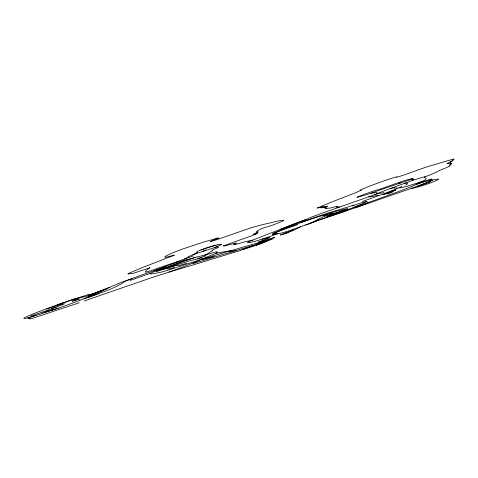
<?xml version="1.0" encoding="UTF-8"?>
<svg xmlns="http://www.w3.org/2000/svg" width="478" height="478" viewBox="0 0 478 478"><rect width="100%" height="100%" fill="white"/><g stroke="black" fill="none" stroke-linecap="round" stroke-linejoin="round"><path stroke-width="0.72" d="M361.165 190.142L361.075 190.19A39.662 1.936 -19.4 0 1 358.572 191.308A6.614 0.323 -19.4 0 0 357.735 191.792A12.978 0.633 -19.4 0 1 352.071 194.086A27.449 1.338 -19.4 0 0 345.749 196.572A17.357 0.848 -19.4 0 1 339.039 199.129A117.63 5.748 -19.4 0 0 326.45 204.172A38.79 1.894 -19.4 0 0 321.784 206.161A79.306 3.872 -19.4 0 1 317.093 208.026A12.338 0.603 -19.4 0 0 319.406 207.56A6.561 0.323 -19.4 0 1 319.686 207.595A11.317 0.556 -19.4 0 0 322.608 206.711L322.668 206.807A31.207 1.524 -19.4 0 1 320.385 207.816M328.249 215.787A11.866 0.58 -19.4 0 0 335.407 213.403L337.062 212.483A79.037 3.86 -19.4 0 0 347.572 208.91M64.763 303.739L59.194 305.908A7.14 0.347 -19.4 0 1 51.469 308.579M300.65 226.697L293.504 230.402A11.627 0.568 -19.4 0 1 283.992 233.933L280.293 235.021L288.437 232.135L283.992 233.933M347.805 209.663L343.019 211.485A20.429 0.998 -19.4 0 0 336.028 213.929A8.341 0.406 -19.4 0 0 333.112 215.028A8.795 0.43 -19.4 0 1 325.554 217.568A86.972 4.248 -19.4 0 0 327.424 217.257M320.726 207.679L320.881 207.691A29.851 1.458 -19.4 0 1 325.082 206.394L324.837 206.675A10.803 0.526 -19.4 0 1 321.993 207.852L322.811 207.637A28.525 1.392 -19.4 0 1 327.573 206.066L326.934 206.532A6.788 0.329 -19.4 0 0 324.676 207.649A28.142 1.374 -19.4 0 0 326.355 207.524A41.293 2.02 -19.4 0 1 325.285 208.539A7.301 0.358 -19.4 0 0 325.859 208.581A79.479 3.884 -19.4 0 1 329.282 208.127A17.59 0.86 -19.4 0 0 333.082 207.309A29.505 1.44 -19.4 0 1 336.924 206.448A16.867 0.825 -19.4 0 1 336.171 207.165L337.85 206.747A20.267 0.992 -19.4 0 0 338.603 206.92A30.305 1.482 -19.4 0 1 339.237 207.195A114.732 5.605 -19.4 0 1 358.972 200.246A26.26 1.285 -19.4 0 0 377.19 193.584A84.558 4.129 -19.4 0 1 412.191 180.565A23.213 1.135 -19.4 0 1 424.906 176.776A9.333 0.454 -19.4 0 0 432.937 173.639A14.352 0.699 -19.4 0 1 433.958 173.12A36.698 1.792 -19.4 0 1 436.755 171.949A91.991 4.493 -19.4 0 0 438.386 171.01A10.576 0.514 -19.4 0 1 441.128 169.774A41.467 2.026 -19.4 0 0 448.472 166.78A14.256 0.699 -19.4 0 1 449.553 166.111A20.793 1.016 -19.4 0 0 449.338 165.752A28.244 1.38 -19.4 0 1 450.969 164.707A19.879 0.974 -19.4 0 0 450.067 164.701A16.587 0.813 -19.4 0 1 451.202 163.805A14.525 0.711 -19.4 0 0 451.668 163.362A11.526 0.562 -19.4 0 1 450.718 163.231A8.007 0.388 -19.4 0 0 451.053 162.914A179.632 8.777 -19.4 0 0 447.85 163.607A12.087 0.592 -19.4 0 1 447.545 163.309A27.634 1.35 -19.4 0 1 452.098 161.325A8.03 0.394 -19.4 0 1 450.115 161.743A44.92 2.193 -19.4 0 1 453.12 160.351A7.797 0.382 -19.4 0 1 452.481 160.375A240.542 11.753 -19.4 0 0 454.1 158.977A39.447 1.93 -19.4 0 1 450.3 159.945A85.819 4.194 -19.4 0 0 433.17 165.107A98.384 4.804 -19.4 0 1 430.086 165.95A15.26 0.747 -19.4 0 0 427.29 166.75A10.528 0.514 -19.4 0 0 423.018 168.202A20.584 1.004 -19.4 0 0 417.79 170.037A209.155 10.217 -19.4 0 0 408.576 173.359A13.993 0.681 -19.4 0 1 402.613 175.45A10.462 0.514 -19.4 0 1 398.096 176.836A7.768 0.376 -19.4 0 1 396.525 177.207A10.361 0.508 -19.4 0 0 394.822 177.332A24.934 1.219 -19.4 0 0 383.816 180.941A69.143 3.376 -19.4 0 0 372.057 185.189A20.697 1.01 -19.4 0 0 365.317 187.794A10.827 0.526 -19.4 0 1 364.63 188.224A7.397 0.358 -19.4 0 0 362.228 189.163A39.65 1.936 -19.4 0 1 360.436 190.202L360.119 190.358L361.183 190.113M47.244 308.549L46.462 308.955L47.686 308.71A43.349 2.115 -19.4 0 0 54.02 306.589A10.606 0.52 -19.4 0 1 58.949 305.024A57.557 2.814 -19.4 0 1 62.941 303.912M398.329 183.743L400.337 182.829L399.829 182.907M275.908 233.449A11.723 0.574 -19.4 0 1 273.35 234.214A59.774 2.922 -19.4 0 1 273.703 232.977A12.016 0.586 -19.4 0 1 276.702 231.836L284.398 228.783A150.134 7.331 -19.4 0 0 290.475 226.458A20.219 0.986 -19.4 0 1 292.799 225.538A59.332 2.898 -19.4 0 1 301.062 222.533A43.313 2.115 -19.4 0 1 317.249 217.114A20.333 0.992 -19.4 0 1 323.313 215.381A6.656 0.323 -19.4 0 1 324.801 215.07A7.893 0.388 -19.4 0 0 325.799 214.867L326.092 214.849A11.526 0.562 -19.4 0 0 326.086 215.064A7.176 0.353 -19.4 0 0 324.986 215.524A18.254 0.89 -19.4 0 0 324.395 216.044A19.293 0.944 -19.4 0 1 325.942 215.68A328.637 16.055 -19.4 0 0 327.209 215.799A34.894 1.703 -19.4 0 1 328.243 215.715A7.642 0.37 -19.4 0 1 327.998 215.954A26.374 1.291 -19.4 0 0 328.01 216.205L327.771 216.379A10.57 0.514 -19.4 0 0 326.492 217.12A7.612 0.37 -19.4 0 1 322.877 218.643A13.999 0.681 -19.4 0 1 313.532 222.091L309.654 223.429M156.36 271.635L160.333 270.333A9.249 0.454 -19.4 0 0 164.39 269.042A31.01 1.518 -19.4 0 1 167.909 268.26A42.512 2.079 -19.4 0 0 167.479 268.935A82.449 4.027 -19.4 0 1 168.901 268.911A7.14 0.347 -19.4 0 0 170.562 268.57A18.337 0.896 -19.4 0 1 174.5 267.483M231.334 250.574A869.637 42.482 -19.4 0 0 215.554 253.424A39.501 1.93 -19.4 0 1 200.635 259.446A8.598 0.418 -19.4 0 1 192.867 262.135A18.11 0.884 -19.4 0 1 188.469 263.492A7.929 0.388 -19.4 0 0 185.195 264.567A37.2 1.816 -19.4 0 1 167.312 270.327A11.723 0.574 -19.4 0 0 164.133 271.325A14.107 0.687 -19.4 0 1 160.895 272.197A197.205 9.632 -19.4 0 1 151.424 273.852A34.231 1.673 -19.4 0 1 150.827 273.267A13.097 0.639 -19.4 0 1 153.372 271.994A32.181 1.571 -19.4 0 1 174.01 265.2A157.752 7.708 -19.4 0 0 154.681 270.662L154.018 270.835A22.693 1.111 -19.4 0 0 145.198 273.751A16.449 0.807 -19.4 0 0 131.629 278.758A24.731 1.207 -19.4 0 0 125.206 281.285A44.46 2.175 -19.4 0 0 123.539 282.307A62.271 3.041 -19.4 0 1 120.552 284.261A274.545 13.414 -19.4 0 1 115.849 286.728A35.067 1.715 -19.4 0 1 105.871 290.977A26.935 1.315 -19.4 0 1 95.827 294.717A50.011 2.444 -19.4 0 1 89.201 297.095L83.871 298.798A31.309 1.53 -19.4 0 1 59.887 307.599A42.357 2.067 -19.4 0 1 38.563 314.608A37.983 1.858 -19.4 0 1 28.387 317.727A19.765 0.968 -19.4 0 0 24.635 318.593A59.899 2.928 -19.4 0 1 23.9 318.282A28.985 1.416 -19.4 0 1 26.051 316.908A22.681 1.105 -19.4 0 1 30.228 315.163A50.853 2.486 -19.4 0 0 33.484 313.741A48.983 2.39 -19.4 0 1 53.357 306.332A22.657 1.105 -19.4 0 1 59.995 304.032A13.384 0.651 -19.4 0 0 65.074 302.323A25.555 1.249 -19.4 0 1 73.522 299.533A42.566 2.079 -19.4 0 0 76.558 298.654A25.454 1.243 -19.4 0 1 81.063 297.286A7.188 0.353 -19.4 0 1 82.001 297.208A9.464 0.46 -19.4 0 0 83.16 297.065A21.026 1.028 -19.4 0 0 90.736 294.878A13.229 0.645 -19.4 0 1 88.657 295.852A11.287 0.55 -19.4 0 0 88.269 296.336A11.586 0.568 -19.4 0 0 90.258 295.888A43.743 2.139 -19.4 0 1 87.677 297.244M258.12 243.422A38.383 1.876 -19.4 0 0 267.728 240.392L272.484 238.821L262.261 243.254L256.035 245.304A34.978 1.709 -19.4 0 1 242.316 249.713M215.554 253.424A19.317 0.944 -19.4 0 0 217.12 252.336A12.846 0.627 -19.4 0 1 216.683 252.223A19.353 0.944 -19.4 0 0 215.028 252.115A27.479 1.344 -19.4 0 0 207.834 254.266A25.591 1.249 -19.4 0 1 204.602 255.133L195.753 257.26A32.217 1.571 -19.4 0 1 189.216 259.142A56.374 2.754 -19.4 0 1 183.911 260.379A8.293 0.406 -19.4 0 0 182.572 260.683L180.379 261.352A7.875 0.382 -19.4 0 1 178.838 261.753A24.509 1.195 -19.4 0 0 175.217 262.912A10.886 0.532 -19.4 0 0 170.789 264.543L166.069 266.288A24.766 1.207 -19.4 0 0 155.798 270.04L154.018 270.835M57.067 305.03L58.035 304.444A15.726 0.771 -19.4 0 1 64.189 302.496M341.37 211.031L341.836 211.312M332.682 213.815L333.214 214.168M400.791 187.239A21.092 1.028 -19.4 0 0 387.67 192.353A10.719 0.526 -19.4 0 1 378.486 195.657A30.921 1.512 -19.4 0 1 362.342 201.495M378.486 195.657A45.38 2.217 -19.4 0 0 373.916 196.117A72.309 3.531 -19.4 0 1 368.568 196.84M80.262 297.525A83.919 4.099 -19.4 0 0 72.1 299.545A61.172 2.988 -19.4 0 0 60.365 303.912M109.408 287.451A41.711 2.037 -19.4 0 0 99.125 291.365A21.863 1.07 -19.4 0 1 89.398 294.92A20.136 0.986 -19.4 0 1 89.392 295.207M89.398 294.92A28.363 1.386 -19.4 0 0 88.394 294.538A35.055 1.715 -19.4 0 0 73.935 299.413M80.137 299.049A13.175 0.645 -19.4 0 0 78.075 299.557L75.912 300.166A12.368 0.603 -19.4 0 1 72.71 301.2L72.244 301.277L73.015 300.913A22.036 1.076 -19.4 0 0 77.747 298.977A26.672 1.303 -19.4 0 0 75.936 299.132M56.279 307.24A19.437 0.95 -19.4 0 1 47.089 310.401A20.219 0.986 -19.4 0 1 48.296 310.258A18.505 0.902 -19.4 0 0 41.52 312.349L41.939 312.397A33.251 1.625 -19.4 0 0 30.843 315.922M58.179 308.113A12.99 0.633 -19.4 0 1 50.788 310.455L52.562 309.768A10.438 0.508 -19.4 0 1 46.408 311.716A28.465 1.392 -19.4 0 0 48.541 310.802A8.078 0.394 -19.4 0 1 43.647 312.451M29.349 317.452A9.536 0.466 -19.4 0 1 36.017 315.241M28.387 317.727A61.471 3.005 -19.4 0 0 30.12 318.456A57.497 2.808 -19.4 0 0 30.078 319.023A55.185 2.695 -19.4 0 0 46.061 313.825A162.311 7.929 -19.4 0 1 66.556 306.972A27.049 1.32 -19.4 0 0 79.288 302.705M83.871 298.798A41.61 2.031 -19.4 0 0 96.604 292.871A11.771 0.574 -19.4 0 0 95.552 292.865A45.739 2.235 -19.4 0 0 88.221 295.661M92.577 293.988A11.783 0.574 -19.4 0 1 93.198 294.209M106.666 288.778A48.254 2.354 -19.4 0 0 95.552 292.865A11.006 0.538 -19.4 0 1 103.648 290.409A84.164 4.111 -19.4 0 1 109.038 287.625A62.72 3.065 -19.4 0 1 121.161 282.462A27.581 1.344 -19.4 0 1 131.629 278.758M103.648 290.409A14.065 0.687 -19.4 0 0 100.272 291.944A138.136 6.746 -19.4 0 1 97.757 293.564A19.652 0.962 -19.4 0 1 89.201 297.095M130.082 280.496A38.15 1.864 -19.4 0 1 150.976 273.141M84.158 301.021A521.851 25.489 -19.4 0 1 147.224 279.212A36.119 1.763 -19.4 0 1 157.943 275.597A33.179 1.619 -19.4 0 0 169.009 272.101A163.297 7.977 -19.4 0 1 184.299 267.531A87.474 4.272 -19.4 0 1 190.477 265.732A30.676 1.5 -19.4 0 1 198.011 263.444A315.289 15.404 -19.4 0 1 222.814 255.838A100.374 4.905 -19.4 0 1 234.812 252.157A21.42 1.046 -19.4 0 1 237.399 251.536A37.911 1.852 -19.4 0 0 258.06 243.445A14.896 0.729 -19.4 0 0 260.791 241.999A27.413 1.338 -19.4 0 1 253.31 244.228A74.849 3.657 -19.4 0 1 244.383 246.714A182.608 8.921 -19.4 0 1 223.853 252.701A55.119 2.695 -19.4 0 0 213.29 255.832A53.542 2.617 -19.4 0 1 201.268 259.506M169.009 272.101A37.666 1.84 -19.4 0 0 189.539 264.376A35.223 1.721 -19.4 0 0 203.562 258.329M267.728 240.392A42.405 2.073 -19.4 0 1 256.035 245.304M193.004 263.623A13.36 0.651 -19.4 0 1 200.025 261.532A9.883 0.484 -19.4 0 0 205.773 259.727A32.659 1.595 -19.4 0 1 212.256 257.63A6.196 0.305 -19.4 0 1 214.258 257.05A29.248 1.428 -19.4 0 0 220.926 255.085A34.195 1.673 -19.4 0 1 225.724 253.675A37.003 1.81 -19.4 0 0 236.855 250.317A83.859 4.099 -19.4 0 1 253.143 245.507M236.855 250.317A159.174 7.773 -19.4 0 1 227.892 251.559M214.264 256.537A219.055 10.701 -19.4 0 0 207.643 258.15A46.031 2.247 -19.4 0 0 202.863 259.44M165.334 266.808A8.532 0.418 -19.4 0 1 165.484 266.497M170.987 264.704A8.192 0.4 -19.4 0 1 170.622 264.597M186.587 263.33A51.021 2.492 -19.4 0 1 179.011 265.493A215.548 10.528 -19.4 0 0 175.396 265.738A44.03 2.151 -19.4 0 0 170.562 267.065A14.728 0.717 -19.4 0 0 166.732 268.319M202.003 257.785A230.641 11.269 -19.4 0 0 190.148 260.737A71.252 3.483 -19.4 0 0 172.116 266.383A17.16 0.837 -19.4 0 0 161.654 269.694M197.42 258.514A75.524 3.687 -19.4 0 1 206.209 255.73M154.681 270.662A22.568 1.105 -19.4 0 1 163.285 267.788M204.602 255.133A41.532 2.031 -19.4 0 0 209.286 252.498L211.384 251.297A14.585 0.711 -19.4 0 0 212.286 250.556A29.827 1.458 -19.4 0 1 212.208 250.191A25.406 1.243 -19.4 0 1 217.311 247.945A23.237 1.135 -19.4 0 0 218.589 247.204A46.653 2.276 -19.4 0 0 216.307 247.156A34.273 1.673 -19.4 0 0 190.656 255.646A24.587 1.201 -19.4 0 0 188.027 256.961A17.782 0.866 -19.4 0 1 188.009 257.212A23.757 1.159 -19.4 0 1 184.251 259.112M175.217 262.912A10.683 0.52 -19.4 0 1 176.717 261.908A15.684 0.765 -19.4 0 1 183.062 259.548A17.853 0.872 -19.4 0 1 186.683 258.24A36.065 1.763 -19.4 0 0 193.261 255.844M171.512 265.893A27.873 1.362 -19.4 0 1 195.627 257.295M169.69 266.389A21.044 1.028 -19.4 0 1 189.294 259.124M176.717 261.908A81.415 3.979 -19.4 0 0 162.15 266.748A68.874 3.364 -19.4 0 1 149.692 271.068L145.605 272.233A387.305 18.917 -19.4 0 1 146.226 270.542A434.49 21.223 -19.4 0 1 150.026 267.692A51.863 2.533 -19.4 0 1 133.248 273.285A15.009 0.735 -19.4 0 1 132.406 273.38A508.018 24.814 -19.4 0 0 128.588 273.918A13.916 0.681 -19.4 0 1 129.831 272.884A80.752 3.943 -19.4 0 1 138.59 269.15A143.956 7.033 -19.4 0 1 148.479 265.176A131.599 6.429 -19.4 0 1 161.14 260.373A76.265 3.728 -19.4 0 1 166.708 258.09A49.539 2.42 -19.4 0 1 174.117 255.342L174.416 255.133A54.45 2.659 -19.4 0 0 167.103 257.027L166.398 257.176A51.301 2.504 -19.4 0 1 173.138 252.623A30.222 1.476 -19.4 0 1 183.474 248.721L192.676 245.74A7.505 0.364 -19.4 0 1 198.256 243.828A25.991 1.273 -19.4 0 0 203.55 242.113A6.507 0.317 -19.4 0 1 207.297 241.014A22.902 1.117 -19.4 0 0 212.34 239.603A13.94 0.681 -19.4 0 1 217.514 238.08A52.293 2.557 -19.4 0 1 218.649 238.026L217.167 238.647A12.207 0.598 -19.4 0 0 210.463 241.545A10.163 0.496 -19.4 0 0 212.483 241.049A49.18 2.402 -19.4 0 0 234.901 233.395A48.153 2.354 -19.4 0 1 250.466 228A49.826 2.432 -19.4 0 1 260.863 225.126A99.334 4.852 -19.4 0 1 270.751 222.82A87.074 4.254 -19.4 0 1 277.312 221.111A233.939 11.43 -19.4 0 1 283.317 220.28A17.865 0.872 -19.4 0 1 282.11 221.338A27.485 1.344 -19.4 0 1 272.161 225.305L267.531 226.775A12.111 0.592 -19.4 0 0 262.398 228.376A33.478 1.637 -19.4 0 0 258.18 230.348A120.617 5.891 -19.4 0 0 256.441 232.093A16.832 0.825 -19.4 0 0 258.084 231.854A6.501 0.317 -19.4 0 1 257.696 232.23A129.329 6.316 -19.4 0 1 253.322 234.345L254.774 234.053A21.737 1.064 -19.4 0 1 257.397 233.467A10.576 0.514 -19.4 0 1 249.803 236.461A199.224 9.733 -19.4 0 1 223.226 245.895A26.206 1.279 -19.4 0 0 227.982 245.065A231.699 11.317 -19.4 0 1 236.102 243.075A12.01 0.586 -19.4 0 1 234.871 243.977A13.533 0.663 -19.4 0 0 234.782 244.611A42.978 2.097 -19.4 0 0 243.117 242.31A24.175 1.183 -19.4 0 1 248.65 240.984A23.673 1.159 -19.4 0 0 252.731 240.105A225.951 11.036 -19.4 0 1 280.52 229.285A166.051 8.114 -19.4 0 1 296.904 222.814A19.126 0.932 -19.4 0 1 305.902 219.587M202.314 251.601A14.716 0.717 -19.4 0 1 205.91 249.845M200.921 249.958A27.3 1.332 -19.4 0 1 216.158 245.089M214.192 247.825A30.401 1.488 -19.4 0 1 220.776 244.885A8.401 0.412 -19.4 0 0 221.529 244.354A115.318 5.634 -19.4 0 1 220.388 244.383A45.075 2.205 -19.4 0 1 219.151 244.366A28.961 1.416 -19.4 0 0 214.73 245.489A18.176 0.89 -19.4 0 0 205.074 248.417A11.215 0.55 -19.4 0 0 198.4 250.968A44.657 2.181 -19.4 0 0 197.42 252.3A104.228 5.091 -19.4 0 0 192.771 254.899M368.215 202.57A14.394 0.705 -19.4 0 1 356.534 207.279M349.597 209.149A36.316 1.775 -19.4 0 1 345.289 210.35A80.507 3.932 -19.4 0 0 326.988 216.749M347.649 209.334A29.451 1.44 -19.4 0 1 335.407 213.403M329.814 214.789A8.933 0.436 -19.4 0 1 337.062 212.483M320.296 219.641A58.197 2.844 -19.4 0 1 338.484 213.684L345.2 211.39A8.365 0.406 -19.4 0 1 353.409 208.444A12.703 0.621 -19.4 0 0 359.623 206.347A14.071 0.687 -19.4 0 1 365.742 204.243A18.015 0.878 -19.4 0 0 373.79 201.453A44.872 2.193 -19.4 0 1 380.781 198.902A197.229 9.638 -19.4 0 0 406.228 190.119A18.086 0.884 -19.4 0 0 417.909 185.984A29.779 1.452 -19.4 0 0 432.441 180.17A19.359 0.944 -19.4 0 0 429.519 180.463A22.854 1.117 -19.4 0 0 416.033 184.49M328.081 215.709A18.176 0.89 -19.4 0 1 331.117 214.216A25.776 1.261 -19.4 0 0 332.592 213.278A24.689 1.207 -19.4 0 0 331.123 213.463A15.846 0.777 -19.4 0 1 328.697 214.09A50.071 2.444 -19.4 0 0 324.837 215.064M293.761 229.171A132.926 6.495 -19.4 0 1 290.116 231.28A7.947 0.388 -19.4 0 1 284.733 233.228M312.134 222.605A7.57 0.37 -19.4 0 1 309.541 223.728A7.606 0.37 -19.4 0 1 305.52 224.995M319.352 219.677A24.342 1.189 -19.4 0 1 313.532 222.091M297.746 224.618A20.691 1.01 -19.4 0 0 278.13 231.675A20.775 1.016 -19.4 0 0 274.025 233.354L274.916 233.192L274.599 233.413A30.532 1.494 -19.4 0 0 272.442 234.614A25.262 1.237 -19.4 0 0 276.493 233.7L276.613 233.676A25.34 1.237 -19.4 0 0 277.987 233.64A27.688 1.35 -19.4 0 0 279.905 233.324A34.237 1.673 -19.4 0 0 282.958 232.649A8.64 0.424 -19.4 0 0 285.964 231.693A13.671 0.669 -19.4 0 1 288.288 231.023A7.092 0.347 -19.4 0 0 293.815 229.153A26.977 1.32 -19.4 0 1 296.695 228.108A19.496 0.95 -19.4 0 1 301.851 226.279A8.21 0.4 -19.4 0 0 308.489 223.883A7.421 0.364 -19.4 0 0 311.799 222.509A16.27 0.795 -19.4 0 0 314.56 221.165L315.366 220.77A21.008 1.028 -19.4 0 0 317.685 219.725A7.756 0.376 -19.4 0 0 317.44 219.695L317.219 219.641A24.952 1.219 -19.4 0 1 320.003 218.416A216.098 10.558 -19.4 0 1 325.07 215.871M277.987 233.64A28.256 1.38 -19.4 0 1 254.439 241.492A54.898 2.683 -19.4 0 1 247.664 242.34M323.313 215.381A31.13 1.518 -19.4 0 1 329.683 213.337A35.868 1.751 -19.4 0 1 340.503 210.23A44.801 2.187 -19.4 0 1 347.53 208.874A137.533 6.716 -19.4 0 1 347.369 209.776A22.263 1.087 -19.4 0 0 353.075 207.679A40.158 1.96 -19.4 0 0 381.641 197.701A32.092 1.565 -19.4 0 1 392.163 193.901A34.41 1.679 -19.4 0 0 416.631 184.209A37.541 1.834 -19.4 0 1 419.23 182.704A61.949 3.023 -19.4 0 0 425.761 179.393A242.543 11.848 -19.4 0 0 424.99 177.798A101.545 4.959 -19.4 0 1 424.906 176.776M301.062 222.533A30.383 1.482 -19.4 0 1 309.947 219.127A28.644 1.398 -19.4 0 1 317.231 216.588A120.133 5.867 -19.4 0 1 328.774 212.8A153.563 7.499 -19.4 0 1 337.289 210.206A69.43 3.394 -19.4 0 0 346.909 207.315A12.428 0.609 -19.4 0 0 350.948 205.994A14.806 0.723 -19.4 0 1 353.893 205.056L352.178 205.845L353.29 205.54A46.468 2.271 -19.4 0 1 360.95 202.923L362.073 202.576A50.315 2.456 -19.4 0 1 367.062 201.405A76.08 3.716 -19.4 0 1 353.075 207.679M430.798 181.634A15.613 0.765 -19.4 0 1 417.635 186.342M429.513 181.813A12.201 0.598 -19.4 0 1 418.053 186.038M411.624 188.266A33.771 1.649 -19.4 0 0 420.234 186.301A11.586 0.568 -19.4 0 0 430.075 183.092A23.273 1.135 -19.4 0 0 438.529 179.334A55.92 2.731 -19.4 0 0 432.572 180.069M429.519 180.463A41.395 2.02 -19.4 0 0 431.532 178.933A19.228 0.938 -19.4 0 0 424.285 181.246A35.109 1.715 -19.4 0 0 416.953 183.946M392.994 191.75A28.507 1.392 -19.4 0 1 387.539 194.026M383.942 192.592A33.663 1.643 -19.4 0 1 380.422 193.034A21.904 1.07 -19.4 0 0 374.495 194.624M389.934 188.72A20.07 0.98 -19.4 0 1 394.559 187.926A27.449 1.338 -19.4 0 0 397.176 187.764M404.729 183.259A88.418 4.32 -19.4 0 1 405.744 185.046M421.339 181.73A30.664 1.5 -19.4 0 1 402.739 187.328A24.043 1.177 -19.4 0 1 401.783 186.492M411.409 179.375A56.482 2.76 -19.4 0 1 412.191 180.565M247.891 242.089A6.495 0.317 -19.4 0 1 252.731 240.105M280.52 229.285A121.185 5.921 -19.4 0 1 299.82 221.983A22.221 1.087 -19.4 0 0 310.377 217.568L312.564 216.648A11.974 0.586 -19.4 0 0 319.179 214.234L321.312 213.373A76.038 3.716 -19.4 0 0 339.237 207.195M371.257 193.208A9.948 0.484 -19.4 0 1 382.191 189.21A83.614 4.087 -19.4 0 0 397.057 184.185A37.457 1.828 -19.4 0 1 412.765 178.939A24.223 1.183 -19.4 0 0 397.624 182.847A90.234 4.41 -19.4 0 1 382.197 188.428A19.813 0.968 -19.4 0 1 374.155 190.836A22.311 1.087 -19.4 0 0 358.584 196.53L356.994 197.289L357.681 197.199A87.94 4.296 -19.4 0 0 371.257 193.208A132.042 6.453 -19.4 0 1 377.19 193.584M261.807 239.185A130.619 6.381 -19.4 0 0 269.604 237.542A81.057 3.961 -19.4 0 1 258.443 242.089A74.592 3.645 -19.4 0 0 274.796 237.363A16.724 0.819 -19.4 0 1 261.58 242.382M383.236 194.528L386.583 193.59A7.248 0.353 -19.4 0 0 388.889 192.789A9.423 0.46 -19.4 0 0 393.717 190.985A7.248 0.353 -19.4 0 0 395.234 190.358L395.987 189.945L392.623 190.925A7.248 0.353 -19.4 0 0 390.317 191.726A9.423 0.46 -19.4 0 0 385.483 193.53A7.248 0.353 -19.4 0 0 383.965 194.158L383.236 194.528"/></g></svg>
